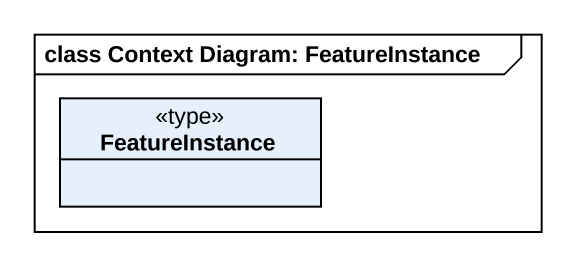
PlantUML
@startuml
mainframe class Context Diagram: FeatureInstance
hide circle
hide empty members
class FeatureInstance <<type>>
@enduml
